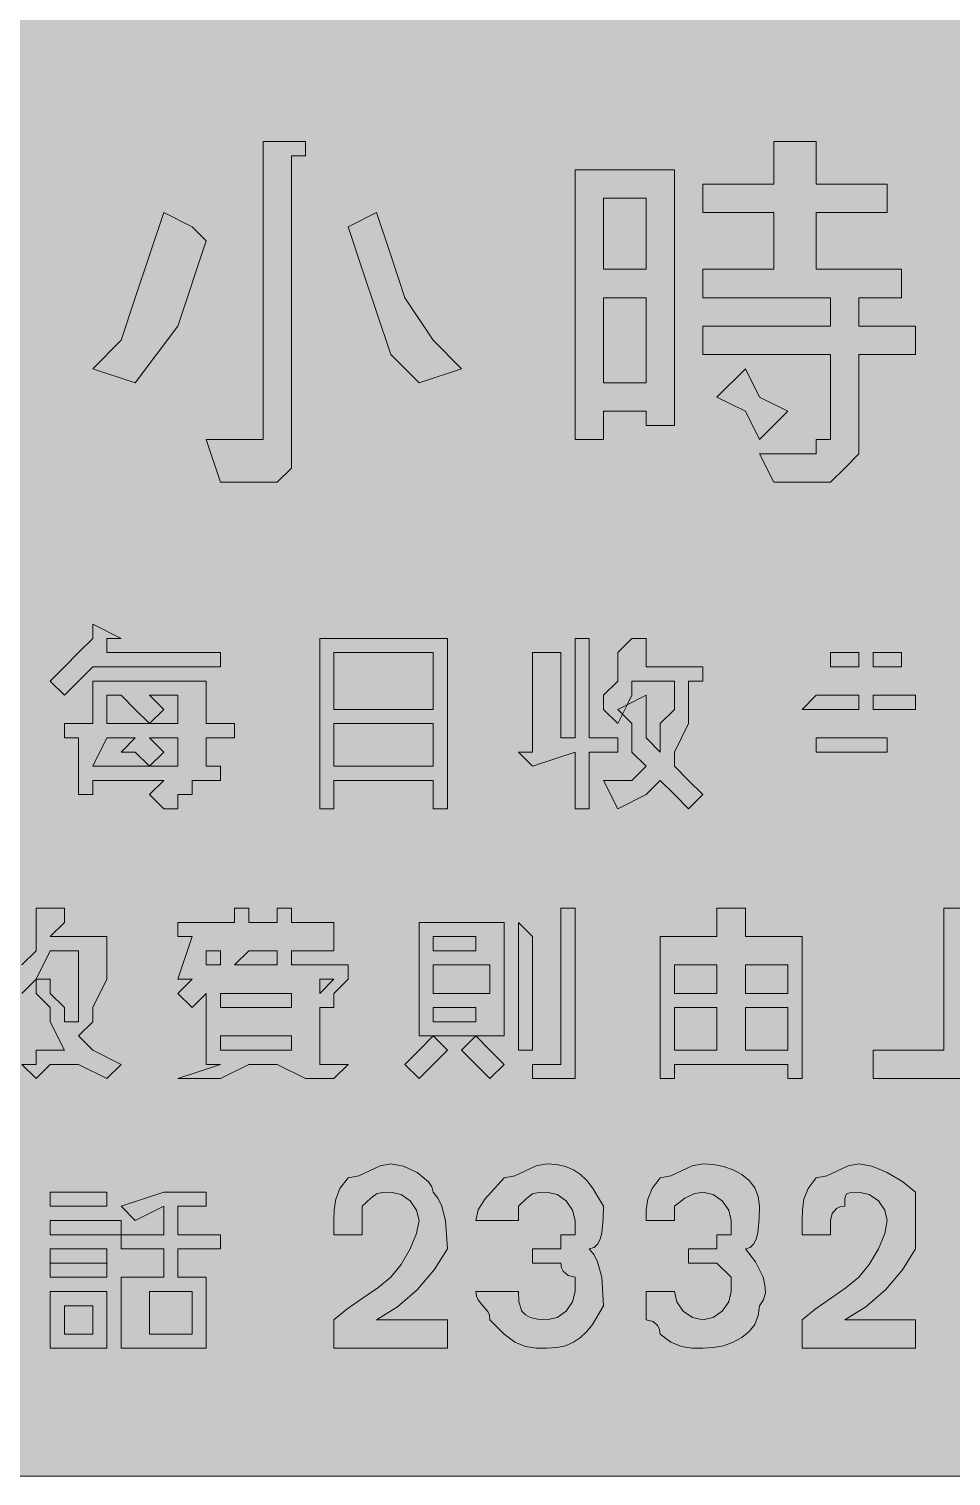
# Model space of a CAD drawing. Header units: metres. Extents: x 9 to 558, y 11 to 259.
# Drawn here: x 204.2 to 282.2, y 11 to 133.4 of the extents above; entities that cross this region are included whole.
import ezdxf

# ---------------------------------------------------------------- set-up
doc = ezdxf.new("R2010")
doc.units = ezdxf.units.M
doc.layers.add('FILL_BLUE_0000FF', color=7, linetype='Continuous', true_color=0x0000ff)
doc.layers.add('FILL_WHITE_FFFFFF', color=7, linetype='Continuous', true_color=0xffffff)

msp = doc.modelspace()

# ---------------------------------------------------------------- hatches: boundary and pattern name
at = {"layer": 'FILL_BLUE_0000FF', "true_color": 0x0000ff}
h = msp.add_hatch(color=7, dxfattribs=at)
h.dxf.hatch_style = 1
h.paths.add_polyline_path([(551.26, 259.39), (552.02, 259.23), (553.41, 258.69), (556.41, 257.04), (556.81, 256.54), (557.1, 255.95), (557.46, 254.64), (557.61, 252.24), (557.61, 18.24), (557.61, 15.84), (557.42, 14.96), (557.01, 14.19), (556.41, 13.44), (554.8, 12.05), (554.09, 11.63), (553.41, 11.34), (552.02, 11.08), (550.41, 11.04), (16.41, 11.04), (14.01, 11.04), (13.13, 11.75), (12.36, 12.24), (11.82, 12.73), (11.66, 13.04), (11.61, 13.44), (10.82, 13.89), (10.22, 14.36), (9.8, 14.85), (9.51, 15.39), (9.25, 16.65), (9.21, 18.24), (9.21, 252.24), (9.21, 254.64), (11.61, 257.04), (12.36, 257.64), (13.13, 258.05), (14.01, 258.24), (14.76, 258.84), (15.53, 259.25), (16.41, 259.44), (550.41, 259.44), (551.26, 259.39)])
at = {"layer": 'FILL_WHITE_FFFFFF', "true_color": 0xffffff}
h = msp.add_hatch(color=7, dxfattribs=at)
h.dxf.hatch_style = 1
h.paths.add_polyline_path([(226.41, 123.84), (227.61, 123.84), (227.61, 122.64), (226.41, 122.64), (226.41, 99.84), (226.41, 97.44), (226.41, 96.24), (225.21, 95.04), (222.81, 95.04), (220.41, 95.04), (219.21, 98.64), (221.61, 98.64), (222.81, 98.64), (224.01, 98.64), (224.01, 99.84), (224.01, 123.84), (225.21, 123.84), (226.41, 123.84)])
h = msp.add_hatch(color=7, dxfattribs=at)
h.dxf.hatch_style = 1
h.paths.add_polyline_path([(267.21, 117.84), (261.21, 117.84), (261.21, 120.24), (267.21, 120.24), (267.21, 123.84), (270.81, 123.84), (270.81, 122.64), (270.81, 120.24), (276.81, 120.24), (276.81, 117.84), (270.81, 117.84), (270.81, 113.04), (278.01, 113.04), (278.01, 110.64), (274.41, 110.64), (274.41, 108.24), (279.21, 108.24), (279.21, 105.84), (274.41, 105.84), (274.41, 98.64), (274.41, 97.44), (273.21, 96.24), (272.01, 95.04), (270.81, 95.04), (267.21, 95.04), (266.01, 97.44), (269.61, 97.44), (270.81, 97.44), (270.81, 98.64), (272.01, 98.64), (272.01, 99.84), (272.01, 105.84), (261.21, 105.84), (261.21, 108.24), (272.01, 108.24), (272.01, 110.64), (261.21, 110.64), (261.21, 113.04), (267.21, 113.04), (267.21, 117.84)])
h = msp.add_hatch(color=7, dxfattribs=at)
h.dxf.hatch_style = 1
h.paths.add_polyline_path([(256.41, 99.84), (256.41, 101.04), (252.81, 101.04), (252.81, 98.64), (250.41, 98.64), (250.41, 99.84), (250.41, 121.44), (258.81, 121.44), (258.81, 99.84), (256.41, 99.84)])
h.paths.add_polyline_path([(252.81, 119.04), (252.81, 113.04), (256.41, 113.04), (256.41, 119.04), (252.81, 119.04)], flags=16)
h.paths.add_polyline_path([(256.41, 110.64), (252.81, 110.64), (252.81, 103.44), (256.41, 103.44), (256.41, 110.64)], flags=16)
h = msp.add_hatch(color=7, dxfattribs=at)
h.dxf.hatch_style = 1
h.paths.add_polyline_path([(212.01, 107.04), (213.21, 110.64), (214.41, 114.24), (215.61, 117.84), (218.01, 116.64), (219.21, 115.44), (216.81, 108.24), (213.21, 103.44), (209.61, 104.64), (212.01, 107.04)])
h = msp.add_hatch(color=7, dxfattribs=at)
h.dxf.hatch_style = 1
h.paths.add_polyline_path([(234.81, 105.84), (233.61, 109.44), (232.41, 113.04), (231.21, 116.64), (233.61, 117.84), (234.81, 114.24), (236.01, 110.64), (238.41, 107.04), (240.81, 104.64), (237.21, 103.44), (234.81, 105.84)])
h = msp.add_hatch(color=7, dxfattribs=at)
h.dxf.hatch_style = 1
h.paths.add_polyline_path([(266.01, 102.24), (268.41, 101.04), (266.01, 98.64), (264.81, 101.04), (262.41, 102.24), (264.81, 104.64), (266.01, 102.24)])
h = msp.add_hatch(color=7, dxfattribs=at)
h.dxf.hatch_style = 1
h.paths.add_polyline_path([(207.21, 79.44), (208.41, 80.64), (209.61, 81.84), (209.61, 83.04), (212.01, 81.84), (210.81, 81.84), (210.81, 80.64), (220.41, 80.64), (220.41, 79.44), (209.61, 79.44), (207.21, 77.04), (206.01, 78.24), (207.21, 79.44)])
h = msp.add_hatch(color=7, dxfattribs=at)
h.dxf.hatch_style = 1
h.paths.add_polyline_path([(239.61, 67.44), (238.41, 67.44), (238.41, 69.84), (230.01, 69.84), (230.01, 67.44), (228.81, 67.44), (228.81, 81.84), (239.61, 81.84), (239.61, 67.44)])
h.paths.add_polyline_path([(230.01, 74.64), (230.01, 71.04), (238.41, 71.04), (238.41, 74.64), (230.01, 74.64)], flags=16)
h.paths.add_polyline_path([(238.41, 80.64), (230.01, 80.64), (230.01, 75.84), (238.41, 75.84), (238.41, 80.64)], flags=16)
h = msp.add_hatch(color=7, dxfattribs=at)
h.dxf.hatch_style = 1
h.paths.add_polyline_path([(254.01, 73.44), (254.01, 72.24), (251.61, 72.24), (251.61, 67.44), (250.41, 67.44), (250.41, 72.24), (246.81, 71.04), (245.61, 72.24), (246.81, 72.24), (246.81, 80.64), (248.01, 80.64), (249.21, 80.64), (249.21, 79.44), (249.21, 73.44), (250.41, 73.44), (250.41, 81.84), (251.61, 81.84), (251.61, 73.44), (254.01, 73.44)])
h = msp.add_hatch(color=7, dxfattribs=at)
h.dxf.hatch_style = 1
h.paths.add_polyline_path([(252.81, 75.84), (252.81, 77.04), (254.01, 78.24), (254.01, 80.64), (255.21, 81.84), (256.41, 81.84), (256.41, 79.44), (261.21, 79.44), (261.21, 78.24), (260.01, 78.24), (260.01, 75.84), (260.01, 74.64), (258.81, 72.24), (258.81, 71.04), (260.01, 69.84), (261.21, 68.64), (260.01, 67.44), (258.81, 68.64), (257.61, 69.84), (256.41, 68.64), (254.01, 67.44), (252.81, 69.84), (254.01, 69.84), (255.21, 69.84), (256.41, 71.04), (255.21, 72.24), (255.21, 73.44), (255.21, 74.64), (254.41, 75.44), (254.01, 74.64), (252.81, 75.84)])
h.paths.add_polyline_path([(254.81, 76.24), (254.01, 75.84), (254.41, 75.44), (254.81, 76.24)], flags=16)
h.paths.add_polyline_path([(256.41, 77.04), (256.41, 75.84), (256.41, 74.64), (256.41, 73.44), (257.61, 72.24), (257.61, 73.44), (257.61, 74.64), (258.81, 75.84), (258.81, 78.24), (255.21, 78.24), (255.21, 77.04), (254.81, 76.24), (256.41, 77.04)], flags=16)
h = msp.add_hatch(color=7, dxfattribs=at)
h.dxf.hatch_style = 1
h.paths.add_polyline_path([(274.41, 80.64), (274.41, 79.44), (272.01, 79.44), (272.01, 80.64), (274.41, 80.64)])
h = msp.add_hatch(color=7, dxfattribs=at)
h.dxf.hatch_style = 1
h.paths.add_polyline_path([(278.01, 80.64), (278.01, 79.44), (275.61, 79.44), (275.61, 80.64), (278.01, 80.64)])
h = msp.add_hatch(color=7, dxfattribs=at)
h.dxf.hatch_style = 1
h.paths.add_polyline_path([(207.21, 74.64), (209.61, 74.64), (209.61, 78.24), (219.21, 78.24), (219.21, 74.64), (221.61, 74.64), (221.61, 73.44), (219.21, 73.44), (219.21, 71.04), (220.41, 71.04), (220.41, 69.84), (218.01, 69.84), (218.01, 68.64), (216.81, 68.64), (216.81, 67.44), (215.61, 67.44), (214.41, 68.64), (215.61, 69.84), (209.61, 69.84), (209.61, 68.64), (208.41, 68.64), (208.41, 73.44), (207.21, 73.44), (207.21, 74.64)])
h.paths.add_polyline_path([(216.81, 77.04), (214.41, 77.04), (215.61, 75.84), (214.41, 74.64), (216.81, 74.64), (216.81, 77.04)], flags=16)
h.paths.add_polyline_path([(213.21, 75.84), (212.01, 77.04), (210.81, 77.04), (210.81, 74.64), (214.41, 74.64), (213.21, 75.84)], flags=16)
h.paths.add_polyline_path([(214.41, 71.04), (216.81, 71.04), (216.81, 73.44), (214.41, 73.44), (215.61, 72.24), (214.41, 71.04)], flags=16)
h.paths.add_polyline_path([(213.21, 72.24), (212.01, 72.24), (213.21, 73.44), (210.81, 73.44), (209.61, 71.04), (214.41, 71.04), (213.21, 72.24)], flags=16)
h = msp.add_hatch(color=7, dxfattribs=at)
h.dxf.hatch_style = 1
h.paths.add_polyline_path([(270.81, 77.04), (274.41, 77.04), (274.41, 75.84), (269.61, 75.84), (270.81, 77.04)])
h = msp.add_hatch(color=7, dxfattribs=at)
h.dxf.hatch_style = 1
h.paths.add_polyline_path([(279.21, 77.04), (279.21, 75.84), (278.01, 75.84), (275.61, 75.84), (275.61, 77.04), (279.21, 77.04)])
h = msp.add_hatch(color=7, dxfattribs=at)
h.dxf.hatch_style = 1
h.paths.add_polyline_path([(270.81, 73.44), (276.81, 73.44), (276.81, 72.24), (270.81, 72.24), (270.81, 73.44)])
h = msp.add_hatch(color=7, dxfattribs=at)
h.dxf.hatch_style = 1
h.paths.add_polyline_path([(202.41, 53.04), (203.61, 54.24), (204.81, 55.44), (204.81, 56.64), (204.81, 59.04), (206.01, 59.04), (207.21, 59.04), (207.21, 57.84), (206.01, 56.64), (210.81, 56.64), (210.81, 55.44), (210.81, 53.04), (209.61, 50.64), (209.61, 49.44), (208.41, 48.24), (209.61, 47.04), (212.01, 45.84), (210.81, 44.64), (208.41, 45.84), (207.21, 45.84), (206.01, 45.84), (204.81, 44.64), (203.61, 45.84), (204.81, 45.84), (204.81, 47.04), (206.01, 47.04), (207.21, 47.04), (206.01, 49.44), (206.01, 50.64), (204.81, 51.84), (204.81, 53.04), (203.61, 51.84), (202.41, 53.04)])
h.paths.add_polyline_path([(206.01, 53.04), (206.01, 51.84), (207.21, 50.64), (207.21, 49.44), (208.41, 49.44), (208.41, 51.84), (208.41, 53.04), (208.41, 55.44), (206.01, 55.44), (204.81, 53.04), (206.01, 53.04)], flags=16)
h = msp.add_hatch(color=7, dxfattribs=at)
h.dxf.hatch_style = 1
h.paths.add_polyline_path([(225.21, 57.84), (225.21, 59.04), (226.41, 59.04), (226.41, 57.84), (230.01, 57.84), (230.01, 55.44), (226.41, 55.44), (226.41, 54.24), (231.21, 54.24), (231.21, 53.04), (230.01, 51.84), (230.01, 50.64), (228.81, 50.64), (228.81, 45.84), (231.21, 45.84), (230.01, 44.64), (227.61, 44.64), (225.21, 45.84), (222.81, 45.84), (220.41, 44.64), (218.01, 44.64), (216.81, 44.64), (220.41, 45.84), (219.21, 45.84), (219.21, 51.84), (218.01, 50.64), (216.81, 51.84), (218.01, 53.04), (216.81, 53.04), (218.01, 56.64), (216.81, 56.64), (216.81, 57.84), (221.61, 57.84), (221.61, 59.04), (222.81, 59.04), (222.81, 57.84), (225.21, 57.84)])
h.paths.add_polyline_path([(219.21, 55.44), (219.21, 54.24), (220.41, 54.24), (220.41, 55.44), (219.21, 55.44)], flags=16)
h.paths.add_polyline_path([(225.21, 55.44), (222.81, 55.44), (221.61, 54.24), (225.21, 54.24), (225.21, 55.44)], flags=16)
h.paths.add_polyline_path([(220.41, 50.64), (226.41, 50.64), (226.41, 51.84), (220.41, 51.84), (220.41, 50.64)], flags=16)
h.paths.add_polyline_path([(230.01, 53.04), (228.81, 53.04), (228.81, 51.84), (230.01, 53.04)], flags=16)
h.paths.add_polyline_path([(226.41, 48.24), (220.41, 48.24), (220.41, 47.04), (226.41, 47.04), (226.41, 48.24)], flags=16)
h = msp.add_hatch(color=7, dxfattribs=at)
h.dxf.hatch_style = 1
h.paths.add_polyline_path([(250.41, 59.04), (250.41, 57.84), (250.41, 47.04), (250.41, 45.84), (250.41, 44.64), (249.21, 44.64), (248.01, 44.64), (246.81, 44.64), (246.81, 45.84), (248.01, 45.84), (249.21, 45.84), (249.21, 47.04), (249.21, 59.04), (250.41, 59.04)])
h = msp.add_hatch(color=7, dxfattribs=at)
h.dxf.hatch_style = 1
h.paths.add_polyline_path([(264.81, 57.84), (264.81, 56.64), (269.61, 56.64), (269.61, 44.64), (268.41, 44.64), (268.41, 45.84), (258.81, 45.84), (258.81, 44.64), (257.61, 44.64), (257.61, 56.64), (262.41, 56.64), (262.41, 59.04), (263.61, 59.04), (264.81, 59.04), (264.81, 57.84)])
h.paths.add_polyline_path([(262.41, 51.84), (262.41, 54.24), (258.81, 54.24), (258.81, 51.84), (262.41, 51.84)], flags=16)
h.paths.add_polyline_path([(264.81, 51.84), (268.41, 51.84), (268.41, 54.24), (264.81, 54.24), (264.81, 51.84)], flags=16)
h.paths.add_polyline_path([(258.81, 50.64), (258.81, 47.04), (262.41, 47.04), (262.41, 50.64), (258.81, 50.64)], flags=16)
h.paths.add_polyline_path([(268.41, 50.64), (264.81, 50.64), (264.81, 47.04), (268.41, 47.04), (268.41, 50.64)], flags=16)
h = msp.add_hatch(color=7, dxfattribs=at)
h.dxf.hatch_style = 1
h.paths.add_polyline_path([(284.01, 59.04), (284.01, 57.84), (284.01, 54.24), (288.81, 54.24), (288.81, 51.84), (284.01, 51.84), (284.01, 47.04), (290.01, 47.04), (290.01, 44.64), (275.61, 44.64), (275.61, 47.04), (281.61, 47.04), (281.61, 59.04), (282.81, 59.04), (284.01, 59.04)])
h = msp.add_hatch(color=7, dxfattribs=at)
h.dxf.hatch_style = 1
h.paths.add_polyline_path([(237.21, 57.84), (244.41, 57.84), (244.41, 48.24), (237.21, 48.24), (237.21, 57.84)])
h.paths.add_polyline_path([(238.41, 51.84), (243.21, 51.84), (243.21, 54.24), (238.41, 54.24), (238.41, 51.84)], flags=16)
h.paths.add_polyline_path([(238.41, 56.64), (238.41, 55.44), (242.01, 55.44), (242.01, 56.64), (238.41, 56.64)], flags=16)
h.paths.add_polyline_path([(242.01, 50.64), (238.41, 50.64), (238.41, 49.44), (242.01, 49.44), (242.01, 50.64)], flags=16)
h = msp.add_hatch(color=7, dxfattribs=at)
h.dxf.hatch_style = 1
h.paths.add_polyline_path([(245.61, 47.04), (245.61, 57.84), (246.81, 56.64), (246.81, 47.04), (245.61, 47.04)])
h = msp.add_hatch(color=7, dxfattribs=at)
h.dxf.hatch_style = 1
h.paths.add_polyline_path([(237.21, 47.04), (238.41, 48.24), (239.61, 47.04), (238.41, 45.84), (237.21, 44.64), (236.01, 45.84), (237.21, 47.04)])
h = msp.add_hatch(color=7, dxfattribs=at)
h.dxf.hatch_style = 1
h.paths.add_polyline_path([(242.01, 45.84), (240.81, 47.04), (242.01, 48.24), (243.21, 47.04), (244.41, 45.84), (243.21, 44.64), (242.01, 45.84)])
h = msp.add_hatch(color=7, dxfattribs=at)
h.dxf.hatch_style = 1
h.paths.add_polyline_path([(230.01, 31.44), (230.01, 32.64), (230.03, 33.54), (230.16, 34.44), (230.52, 35.34), (231.21, 36.24), (232.11, 36.43), (233.01, 36.84), (233.91, 37.25), (234.81, 37.44), (235.88, 37.23), (237.06, 36.69), (238.02, 35.92), (238.3, 35.49), (238.41, 35.04), (238.81, 34.54), (239.1, 33.95), (239.46, 32.64), (239.61, 30.24), (238.5, 28.46), (237.06, 26.79), (235.39, 25.35), (233.61, 24.24), (239.61, 24.24), (239.61, 21.84), (230.01, 21.84), (230.01, 24.24), (231.1, 25.14), (232.41, 26.04), (233.72, 26.94), (234.81, 27.84), (235.69, 28.93), (236.46, 30.24), (237, 31.55), (237.21, 32.64), (237, 33.52), (236.46, 34.29), (235.69, 34.83), (234.81, 35.04), (234.1, 35.02), (233.61, 34.89), (233.12, 34.53), (232.41, 33.84), (232.41, 32.64), (232.41, 31.44), (230.01, 31.44)])
h = msp.add_hatch(color=7, dxfattribs=at)
h.dxf.hatch_style = 1
h.paths.add_polyline_path([(250.41, 27.84), (249.81, 27.99), (249.4, 28.35), (249.26, 28.64), (249.21, 29.04), (246.81, 29.04), (246.81, 30.24), (249.21, 30.24), (249.21, 31.44), (250.41, 31.44), (250.41, 32.64), (250.2, 33.52), (249.66, 34.29), (248.89, 34.83), (248.01, 35.04), (247.3, 35.02), (246.81, 34.89), (246.32, 34.53), (245.61, 33.84), (245.61, 32.64), (242.01, 32.64), (242.22, 33.54), (242.76, 34.44), (244.41, 36.24), (245.31, 36.43), (246.21, 36.84), (247.11, 37.25), (248.01, 37.44), (248.86, 37.38), (249.6, 37.21), (250.27, 36.93), (250.86, 36.54), (251.4, 36.03), (251.89, 35.41), (252.81, 33.84), (252.79, 32.77), (252.66, 31.59), (252.52, 31.06), (252.3, 30.63), (252.01, 30.35), (251.61, 30.24), (252.01, 29.74), (252.3, 29.15), (252.66, 27.84), (252.81, 25.44), (251.89, 23.86), (251.4, 23.25), (250.86, 22.74), (250.27, 22.35), (249.6, 22.06), (248.86, 21.9), (248.01, 21.84), (247.11, 21.86), (246.21, 21.99), (245.31, 22.35), (244.41, 23.04), (243.21, 24.24), (243.16, 24.64), (243.02, 24.95), (242.61, 25.44), (242.2, 25.93), (242.06, 26.24), (242.01, 26.64), (245.61, 26.64), (245.65, 25.76), (245.91, 24.99), (246.2, 24.68), (246.62, 24.45), (247.22, 24.29), (248.01, 24.24), (248.89, 24.45), (249.66, 24.99), (250.2, 25.76), (250.41, 26.64), (250.41, 27.84)])
h = msp.add_hatch(color=7, dxfattribs=at)
h.dxf.hatch_style = 1
h.paths.add_polyline_path([(263.61, 27.84), (262.41, 29.04), (260.01, 29.04), (260.01, 30.24), (262.41, 30.24), (262.41, 31.44), (263.61, 31.44), (263.61, 32.64), (263.4, 33.52), (262.86, 34.29), (262.09, 34.83), (261.21, 35.04), (260.46, 34.89), (259.69, 34.53), (258.81, 33.84), (258.81, 32.64), (256.41, 32.64), (256.43, 33.54), (256.56, 34.44), (256.92, 35.34), (257.61, 36.24), (258.51, 36.43), (259.41, 36.84), (260.31, 37.25), (261.21, 37.44), (262.11, 37.38), (262.97, 37.21), (263.78, 36.93), (264.51, 36.54), (265.12, 36.03), (265.6, 35.41), (265.9, 34.68), (266.01, 33.84), (265.99, 32.77), (265.86, 31.59), (265.72, 31.06), (265.5, 30.63), (265.21, 30.35), (264.81, 30.24), (265.67, 29.15), (266.31, 27.84), (266.47, 27.17), (266.5, 26.53), (266.35, 25.94), (266.01, 25.44), (265.9, 24.6), (265.6, 23.86), (265.12, 23.25), (264.51, 22.74), (263.78, 22.35), (262.97, 22.06), (262.11, 21.9), (261.21, 21.84), (260.31, 21.86), (259.41, 21.99), (258.51, 22.35), (257.61, 23.04), (257.56, 23.44), (257.42, 23.73), (257.01, 24.09), (256.41, 24.24), (256.41, 26.64), (258.81, 26.64), (259.02, 25.76), (259.56, 24.99), (260.33, 24.45), (261.21, 24.24), (262.09, 24.45), (262.86, 24.99), (263.4, 25.76), (263.61, 26.64), (263.61, 27.84)])
h = msp.add_hatch(color=7, dxfattribs=at)
h.dxf.hatch_style = 1
h.paths.add_polyline_path([(269.61, 31.44), (269.61, 32.64), (269.63, 33.54), (269.76, 34.44), (270.12, 35.34), (270.81, 36.24), (271.71, 36.43), (272.61, 36.84), (273.51, 37.25), (274.41, 37.44), (275.5, 37.23), (276.81, 36.69), (278.12, 35.92), (279.21, 35.04), (279.21, 30.24), (278.1, 28.46), (276.66, 26.79), (274.99, 25.35), (273.21, 24.24), (279.21, 24.24), (279.21, 21.84), (269.61, 21.84), (269.61, 24.24), (270.7, 25.14), (272.01, 26.04), (273.32, 26.94), (274.41, 27.84), (275.29, 28.93), (276.06, 30.24), (276.6, 31.55), (276.81, 32.64), (276.6, 33.52), (276.06, 34.29), (275.29, 34.83), (274.41, 35.04), (273.72, 35.02), (273.36, 34.89), (273.23, 34.53), (273.21, 33.84), (272.81, 33.79), (272.52, 33.65), (272.16, 33.24), (272.01, 32.64), (272.01, 31.44), (269.61, 31.44)])
h = msp.add_hatch(color=7, dxfattribs=at)
h.dxf.hatch_style = 1
h.paths.add_polyline_path([(210.81, 35.04), (210.81, 33.84), (206.01, 33.84), (206.01, 35.04), (210.81, 35.04)])
h = msp.add_hatch(color=7, dxfattribs=at)
h.dxf.hatch_style = 1
h.paths.add_polyline_path([(218.01, 35.04), (219.21, 35.04), (219.21, 33.84), (218.01, 33.84), (216.81, 33.84), (216.81, 31.44), (220.41, 31.44), (220.41, 30.24), (216.81, 30.24), (216.81, 27.84), (219.21, 27.84), (219.21, 21.84), (218.01, 21.84), (214.41, 21.84), (212.01, 21.84), (212.01, 27.84), (215.61, 27.84), (215.61, 30.24), (212.01, 30.24), (212.01, 31.44), (215.61, 31.44), (215.61, 33.84), (213.21, 32.64), (212.01, 33.84), (215.61, 35.04), (218.01, 35.04)])
h.paths.add_polyline_path([(218.01, 26.64), (214.41, 26.64), (214.41, 23.04), (218.01, 23.04), (218.01, 26.64)], flags=16)
h = msp.add_hatch(color=7, dxfattribs=at)
h.dxf.hatch_style = 1
h.paths.add_polyline_path([(212.01, 32.64), (212.01, 31.44), (206.01, 31.44), (206.01, 32.64), (212.01, 32.64)])
h = msp.add_hatch(color=7, dxfattribs=at)
h.dxf.hatch_style = 1
h.paths.add_polyline_path([(210.81, 30.24), (210.81, 29.04), (206.01, 29.04), (206.01, 30.24), (210.81, 30.24)])
h = msp.add_hatch(color=7, dxfattribs=at)
h.dxf.hatch_style = 1
h.paths.add_polyline_path([(210.81, 29.04), (210.81, 27.84), (206.01, 27.84), (206.01, 29.04), (210.81, 29.04)])
h = msp.add_hatch(color=7, dxfattribs=at)
h.dxf.hatch_style = 1
h.paths.add_polyline_path([(210.81, 26.64), (210.81, 21.84), (209.61, 21.84), (207.21, 21.84), (206.01, 21.84), (206.01, 26.64), (210.81, 26.64)])
h.paths.add_polyline_path([(209.61, 25.44), (207.21, 25.44), (207.21, 23.04), (209.61, 23.04), (209.61, 25.44)], flags=16)

# ---------------------------------------------------------------- linework, layer by layer
at = {"layer": 'FILL_BLUE_0000FF', "lineweight": 0, "true_color": 0x0000ff}
msp.add_lwpolyline([(550.41, 11.04), (16.41, 11.04), (14.01, 11.04), (13.13, 11.75), (12.36, 12.24), (11.82, 12.73), (11.66, 13.04), (11.61, 13.44), (10.82, 13.89), (10.22, 14.36), (9.8, 14.85), (9.51, 15.39), (9.25, 16.65), (9.21, 18.24), (9.21, 252.24), (9.21, 254.64), (11.61, 257.04), (12.36, 257.64), (13.13, 258.05), (14.01, 258.24), (14.76, 258.84), (15.53, 259.25), (16.41, 259.44), (550.41, 259.44)], dxfattribs=at)
at = {"layer": 'FILL_WHITE_FFFFFF', "lineweight": 0, "true_color": 0xffffff}
for points in [[(226.41, 123.84), (227.61, 123.84), (227.61, 122.64), (226.41, 122.64), (226.41, 99.84), (226.41, 97.44), (226.41, 96.24), (225.21, 95.04), (222.81, 95.04), (220.41, 95.04), (219.21, 98.64), (221.61, 98.64), (222.81, 98.64), (224.01, 98.64), (224.01, 99.84), (224.01, 123.84), (225.21, 123.84)], [(267.21, 117.84), (261.21, 117.84), (261.21, 120.24), (267.21, 120.24), (267.21, 123.84), (270.81, 123.84), (270.81, 122.64), (270.81, 120.24), (276.81, 120.24), (276.81, 117.84), (270.81, 117.84), (270.81, 113.04), (278.01, 113.04), (278.01, 110.64), (274.41, 110.64), (274.41, 108.24), (279.21, 108.24), (279.21, 105.84), (274.41, 105.84), (274.41, 98.64), (274.41, 97.44), (273.21, 96.24), (272.01, 95.04), (270.81, 95.04), (267.21, 95.04), (266.01, 97.44), (269.61, 97.44), (270.81, 97.44), (270.81, 98.64), (272.01, 98.64), (272.01, 99.84), (272.01, 105.84), (261.21, 105.84), (261.21, 108.24), (272.01, 108.24), (272.01, 110.64), (261.21, 110.64), (261.21, 113.04), (267.21, 113.04)], [(256.41, 99.84), (256.41, 101.04), (252.81, 101.04), (252.81, 98.64), (250.41, 98.64), (250.41, 99.84), (250.41, 121.44), (258.81, 121.44), (258.81, 99.84)], [(252.81, 119.04), (252.81, 113.04), (256.41, 113.04), (256.41, 119.04)], [(212.01, 107.04), (213.21, 110.64), (214.41, 114.24), (215.61, 117.84), (218.01, 116.64), (219.21, 115.44), (216.81, 108.24), (213.21, 103.44), (209.61, 104.64)], [(234.81, 105.84), (233.61, 109.44), (232.41, 113.04), (231.21, 116.64), (233.61, 117.84), (234.81, 114.24), (236.01, 110.64), (238.41, 107.04), (240.81, 104.64), (237.21, 103.44)], [(256.41, 110.64), (252.81, 110.64), (252.81, 103.44), (256.41, 103.44)], [(266.01, 102.24), (268.41, 101.04), (266.01, 98.64), (264.81, 101.04), (262.41, 102.24), (264.81, 104.64)], [(207.21, 79.44), (208.41, 80.64), (209.61, 81.84), (209.61, 83.04), (212.01, 81.84), (210.81, 81.84), (210.81, 80.64), (220.41, 80.64), (220.41, 79.44), (209.61, 79.44), (207.21, 77.04), (206.01, 78.24)], [(239.61, 67.44), (238.41, 67.44), (238.41, 69.84), (230.01, 69.84), (230.01, 67.44), (228.81, 67.44), (228.81, 81.84), (239.61, 81.84)], [(254.01, 73.44), (254.01, 72.24), (251.61, 72.24), (251.61, 67.44), (250.41, 67.44), (250.41, 72.24), (246.81, 71.04), (245.61, 72.24), (246.81, 72.24), (246.81, 80.64), (248.01, 80.64), (249.21, 80.64), (249.21, 79.44), (249.21, 73.44), (250.41, 73.44), (250.41, 81.84), (251.61, 81.84), (251.61, 73.44)], [(252.81, 75.84), (252.81, 77.04), (254.01, 78.24), (254.01, 80.64), (255.21, 81.84), (256.41, 81.84), (256.41, 79.44), (261.21, 79.44), (261.21, 78.24), (260.01, 78.24), (260.01, 75.84), (260.01, 74.64), (258.81, 72.24), (258.81, 71.04), (260.01, 69.84), (261.21, 68.64), (260.01, 67.44), (258.81, 68.64), (257.61, 69.84), (256.41, 68.64), (254.01, 67.44), (252.81, 69.84), (254.01, 69.84), (255.21, 69.84), (256.41, 71.04), (255.21, 72.24), (255.21, 73.44), (255.21, 74.64), (254.41, 75.44), (254.01, 74.64)], [(238.41, 80.64), (230.01, 80.64), (230.01, 75.84), (238.41, 75.84)], [(274.41, 80.64), (274.41, 79.44), (272.01, 79.44), (272.01, 80.64)], [(278.01, 80.64), (278.01, 79.44), (275.61, 79.44), (275.61, 80.64)], [(207.21, 74.64), (209.61, 74.64), (209.61, 78.24), (219.21, 78.24), (219.21, 74.64), (221.61, 74.64), (221.61, 73.44), (219.21, 73.44), (219.21, 71.04), (220.41, 71.04), (220.41, 69.84), (218.01, 69.84), (218.01, 68.64), (216.81, 68.64), (216.81, 67.44), (215.61, 67.44), (214.41, 68.64), (215.61, 69.84), (209.61, 69.84), (209.61, 68.64), (208.41, 68.64), (208.41, 73.44), (207.21, 73.44)], [(256.41, 77.04), (256.41, 75.84), (256.41, 74.64), (256.41, 73.44), (257.61, 72.24), (257.61, 73.44), (257.61, 74.64), (258.81, 75.84), (258.81, 78.24), (255.21, 78.24), (255.21, 77.04), (254.81, 76.24)], [(213.21, 75.84), (212.01, 77.04), (210.81, 77.04), (210.81, 74.64), (214.41, 74.64)], [(216.81, 77.04), (214.41, 77.04), (215.61, 75.84), (214.41, 74.64), (216.81, 74.64)], [(254.81, 76.24), (254.01, 75.84), (254.41, 75.44)], [(270.81, 77.04), (274.41, 77.04), (274.41, 75.84), (269.61, 75.84)], [(279.21, 77.04), (279.21, 75.84), (278.01, 75.84), (275.61, 75.84), (275.61, 77.04)], [(230.01, 74.64), (230.01, 71.04), (238.41, 71.04), (238.41, 74.64)], [(213.21, 72.24), (212.01, 72.24), (213.21, 73.44), (210.81, 73.44), (209.61, 71.04), (214.41, 71.04)], [(214.41, 71.04), (216.81, 71.04), (216.81, 73.44), (214.41, 73.44), (215.61, 72.24)], [(270.81, 73.44), (276.81, 73.44), (276.81, 72.24), (270.81, 72.24)], [(225.21, 57.84), (225.21, 59.04), (226.41, 59.04), (226.41, 57.84), (230.01, 57.84), (230.01, 55.44), (226.41, 55.44), (226.41, 54.24), (231.21, 54.24), (231.21, 53.04), (230.01, 51.84), (230.01, 50.64), (228.81, 50.64), (228.81, 45.84), (231.21, 45.84), (230.01, 44.64), (227.61, 44.64), (225.21, 45.84), (222.81, 45.84), (220.41, 44.64), (218.01, 44.64), (216.81, 44.64), (220.41, 45.84), (219.21, 45.84), (219.21, 51.84), (218.01, 50.64), (216.81, 51.84), (218.01, 53.04), (216.81, 53.04), (218.01, 56.64), (216.81, 56.64), (216.81, 57.84), (221.61, 57.84), (221.61, 59.04), (222.81, 59.04), (222.81, 57.84)], [(250.41, 59.04), (250.41, 57.84), (250.41, 47.04), (250.41, 45.84), (250.41, 44.64), (249.21, 44.64), (248.01, 44.64), (246.81, 44.64), (246.81, 45.84), (248.01, 45.84), (249.21, 45.84), (249.21, 47.04), (249.21, 59.04)], [(264.81, 57.84), (264.81, 56.64), (269.61, 56.64), (269.61, 44.64), (268.41, 44.64), (268.41, 45.84), (258.81, 45.84), (258.81, 44.64), (257.61, 44.64), (257.61, 56.64), (262.41, 56.64), (262.41, 59.04), (263.61, 59.04), (264.81, 59.04)], [(284.01, 59.04), (284.01, 57.84), (284.01, 54.24), (288.81, 54.24), (288.81, 51.84), (284.01, 51.84), (284.01, 47.04), (290.01, 47.04), (290.01, 44.64), (275.61, 44.64), (275.61, 47.04), (281.61, 47.04), (281.61, 59.04), (282.81, 59.04)], [(237.21, 57.84), (244.41, 57.84), (244.41, 48.24), (237.21, 48.24)], [(245.61, 47.04), (245.61, 57.84), (246.81, 56.64), (246.81, 47.04)], [(238.41, 56.64), (238.41, 55.44), (242.01, 55.44), (242.01, 56.64)], [(206.01, 53.04), (206.01, 51.84), (207.21, 50.64), (207.21, 49.44), (208.41, 49.44), (208.41, 51.84), (208.41, 53.04), (208.41, 55.44), (206.01, 55.44), (204.81, 53.04)], [(219.21, 55.44), (219.21, 54.24), (220.41, 54.24), (220.41, 55.44)], [(225.21, 55.44), (222.81, 55.44), (221.61, 54.24), (225.21, 54.24)], [(238.41, 51.84), (243.21, 51.84), (243.21, 54.24), (238.41, 54.24)], [(262.41, 51.84), (262.41, 54.24), (258.81, 54.24), (258.81, 51.84)], [(264.81, 51.84), (268.41, 51.84), (268.41, 54.24), (264.81, 54.24)], [(230.01, 53.04), (228.81, 53.04), (228.81, 51.84)], [(220.41, 50.64), (226.41, 50.64), (226.41, 51.84), (220.41, 51.84)], [(242.01, 50.64), (238.41, 50.64), (238.41, 49.44), (242.01, 49.44)], [(258.81, 50.64), (258.81, 47.04), (262.41, 47.04), (262.41, 50.64)], [(268.41, 50.64), (264.81, 50.64), (264.81, 47.04), (268.41, 47.04)], [(226.41, 48.24), (220.41, 48.24), (220.41, 47.04), (226.41, 47.04)], [(237.21, 47.04), (238.41, 48.24), (239.61, 47.04), (238.41, 45.84), (237.21, 44.64), (236.01, 45.84)], [(242.01, 45.84), (240.81, 47.04), (242.01, 48.24), (243.21, 47.04), (244.41, 45.84), (243.21, 44.64)], [(230.01, 31.44), (230.01, 32.64), (230.03, 33.54), (230.16, 34.44), (230.52, 35.34), (231.21, 36.24), (232.11, 36.43), (233.01, 36.84), (233.91, 37.25), (234.81, 37.44), (235.88, 37.23), (237.06, 36.69), (238.02, 35.92), (238.3, 35.49), (238.41, 35.04), (238.81, 34.54), (239.1, 33.95), (239.46, 32.64), (239.61, 30.24), (238.5, 28.46), (237.06, 26.79), (235.39, 25.35), (233.61, 24.24), (239.61, 24.24), (239.61, 21.84), (230.01, 21.84), (230.01, 24.24), (231.1, 25.14), (232.41, 26.04), (233.72, 26.94), (234.81, 27.84), (235.69, 28.93), (236.46, 30.24), (237, 31.55), (237.21, 32.64), (237, 33.52), (236.46, 34.29), (235.69, 34.83), (234.81, 35.04), (234.1, 35.02), (233.61, 34.89), (233.12, 34.53), (232.41, 33.84), (232.41, 32.64), (232.41, 31.44)], [(250.41, 27.84), (249.81, 27.99), (249.4, 28.35), (249.26, 28.64), (249.21, 29.04), (246.81, 29.04), (246.81, 30.24), (249.21, 30.24), (249.21, 31.44), (250.41, 31.44), (250.41, 32.64), (250.2, 33.52), (249.66, 34.29), (248.89, 34.83), (248.01, 35.04), (247.3, 35.02), (246.81, 34.89), (246.32, 34.53), (245.61, 33.84), (245.61, 32.64), (242.01, 32.64), (242.22, 33.54), (242.76, 34.44), (244.41, 36.24), (245.31, 36.43), (246.21, 36.84), (247.11, 37.25), (248.01, 37.44), (248.86, 37.38), (249.6, 37.21), (250.27, 36.93), (250.86, 36.54), (251.4, 36.03), (251.89, 35.41), (252.81, 33.84), (252.79, 32.77), (252.66, 31.59), (252.52, 31.06), (252.3, 30.63), (252.01, 30.35), (251.61, 30.24), (252.01, 29.74), (252.3, 29.15), (252.66, 27.84), (252.81, 25.44), (251.89, 23.86), (251.4, 23.25), (250.86, 22.74), (250.27, 22.35), (249.6, 22.06), (248.86, 21.9), (248.01, 21.84), (247.11, 21.86), (246.21, 21.99), (245.31, 22.35), (244.41, 23.04), (243.21, 24.24), (243.16, 24.64), (243.02, 24.95), (242.61, 25.44), (242.2, 25.93), (242.06, 26.24), (242.01, 26.64), (245.61, 26.64), (245.65, 25.76), (245.91, 24.99), (246.2, 24.68), (246.62, 24.45), (247.22, 24.29), (248.01, 24.24), (248.89, 24.45), (249.66, 24.99), (250.2, 25.76), (250.41, 26.64)], [(263.61, 27.84), (262.41, 29.04), (260.01, 29.04), (260.01, 30.24), (262.41, 30.24), (262.41, 31.44), (263.61, 31.44), (263.61, 32.64), (263.4, 33.52), (262.86, 34.29), (262.09, 34.83), (261.21, 35.04), (260.46, 34.89), (259.69, 34.53), (258.81, 33.84), (258.81, 32.64), (256.41, 32.64), (256.43, 33.54), (256.56, 34.44), (256.92, 35.34), (257.61, 36.24), (258.51, 36.43), (259.41, 36.84), (260.31, 37.25), (261.21, 37.44), (262.11, 37.38), (262.97, 37.21), (263.78, 36.93), (264.51, 36.54), (265.12, 36.03), (265.6, 35.41), (265.9, 34.68), (266.01, 33.84), (265.99, 32.77), (265.86, 31.59), (265.72, 31.06), (265.5, 30.63), (265.21, 30.35), (264.81, 30.24), (265.67, 29.15), (266.31, 27.84), (266.47, 27.17), (266.5, 26.53), (266.35, 25.94), (266.01, 25.44), (265.9, 24.6), (265.6, 23.86), (265.12, 23.25), (264.51, 22.74), (263.78, 22.35), (262.97, 22.06), (262.11, 21.9), (261.21, 21.84), (260.31, 21.86), (259.41, 21.99), (258.51, 22.35), (257.61, 23.04), (257.56, 23.44), (257.42, 23.73), (257.01, 24.09), (256.41, 24.24), (256.41, 26.64), (258.81, 26.64), (259.02, 25.76), (259.56, 24.99), (260.33, 24.45), (261.21, 24.24), (262.09, 24.45), (262.86, 24.99), (263.4, 25.76), (263.61, 26.64)], [(269.61, 31.44), (269.61, 32.64), (269.63, 33.54), (269.76, 34.44), (270.12, 35.34), (270.81, 36.24), (271.71, 36.43), (272.61, 36.84), (273.51, 37.25), (274.41, 37.44), (275.5, 37.23), (276.81, 36.69), (278.12, 35.92), (279.21, 35.04), (279.21, 30.24), (278.1, 28.46), (276.66, 26.79), (274.99, 25.35), (273.21, 24.24), (279.21, 24.24), (279.21, 21.84), (269.61, 21.84), (269.61, 24.24), (270.7, 25.14), (272.01, 26.04), (273.32, 26.94), (274.41, 27.84), (275.29, 28.93), (276.06, 30.24), (276.6, 31.55), (276.81, 32.64), (276.6, 33.52), (276.06, 34.29), (275.29, 34.83), (274.41, 35.04), (273.72, 35.02), (273.36, 34.89), (273.23, 34.53), (273.21, 33.84), (272.81, 33.79), (272.52, 33.65), (272.16, 33.24), (272.01, 32.64), (272.01, 31.44)], [(210.81, 35.04), (210.81, 33.84), (206.01, 33.84), (206.01, 35.04)], [(218.01, 35.04), (219.21, 35.04), (219.21, 33.84), (218.01, 33.84), (216.81, 33.84), (216.81, 31.44), (220.41, 31.44), (220.41, 30.24), (216.81, 30.24), (216.81, 27.84), (219.21, 27.84), (219.21, 21.84), (218.01, 21.84), (214.41, 21.84), (212.01, 21.84), (212.01, 27.84), (215.61, 27.84), (215.61, 30.24), (212.01, 30.24), (212.01, 31.44), (215.61, 31.44), (215.61, 33.84), (213.21, 32.64), (212.01, 33.84), (215.61, 35.04)], [(212.01, 32.64), (212.01, 31.44), (206.01, 31.44), (206.01, 32.64)], [(210.81, 30.24), (210.81, 29.04), (206.01, 29.04), (206.01, 30.24)], [(210.81, 29.04), (210.81, 27.84), (206.01, 27.84), (206.01, 29.04)], [(210.81, 26.64), (210.81, 21.84), (209.61, 21.84), (207.21, 21.84), (206.01, 21.84), (206.01, 26.64)], [(218.01, 26.64), (214.41, 26.64), (214.41, 23.04), (218.01, 23.04)], [(209.61, 25.44), (207.21, 25.44), (207.21, 23.04), (209.61, 23.04)]]:
    msp.add_lwpolyline(points, close=True, dxfattribs=at)
msp.add_lwpolyline([(203.61, 54.24), (204.81, 55.44), (204.81, 56.64), (204.81, 59.04), (206.01, 59.04), (207.21, 59.04), (207.21, 57.84), (206.01, 56.64), (210.81, 56.64), (210.81, 55.44), (210.81, 53.04), (209.61, 50.64), (209.61, 49.44), (208.41, 48.24), (209.61, 47.04), (212.01, 45.84), (210.81, 44.64), (208.41, 45.84), (207.21, 45.84), (206.01, 45.84), (204.81, 44.64), (203.61, 45.84), (204.81, 45.84), (204.81, 47.04), (206.01, 47.04), (207.21, 47.04), (206.01, 49.44), (206.01, 50.64), (204.81, 51.84), (204.81, 53.04), (203.61, 51.84)], dxfattribs=at)

doc.saveas('drawing.dxf')
